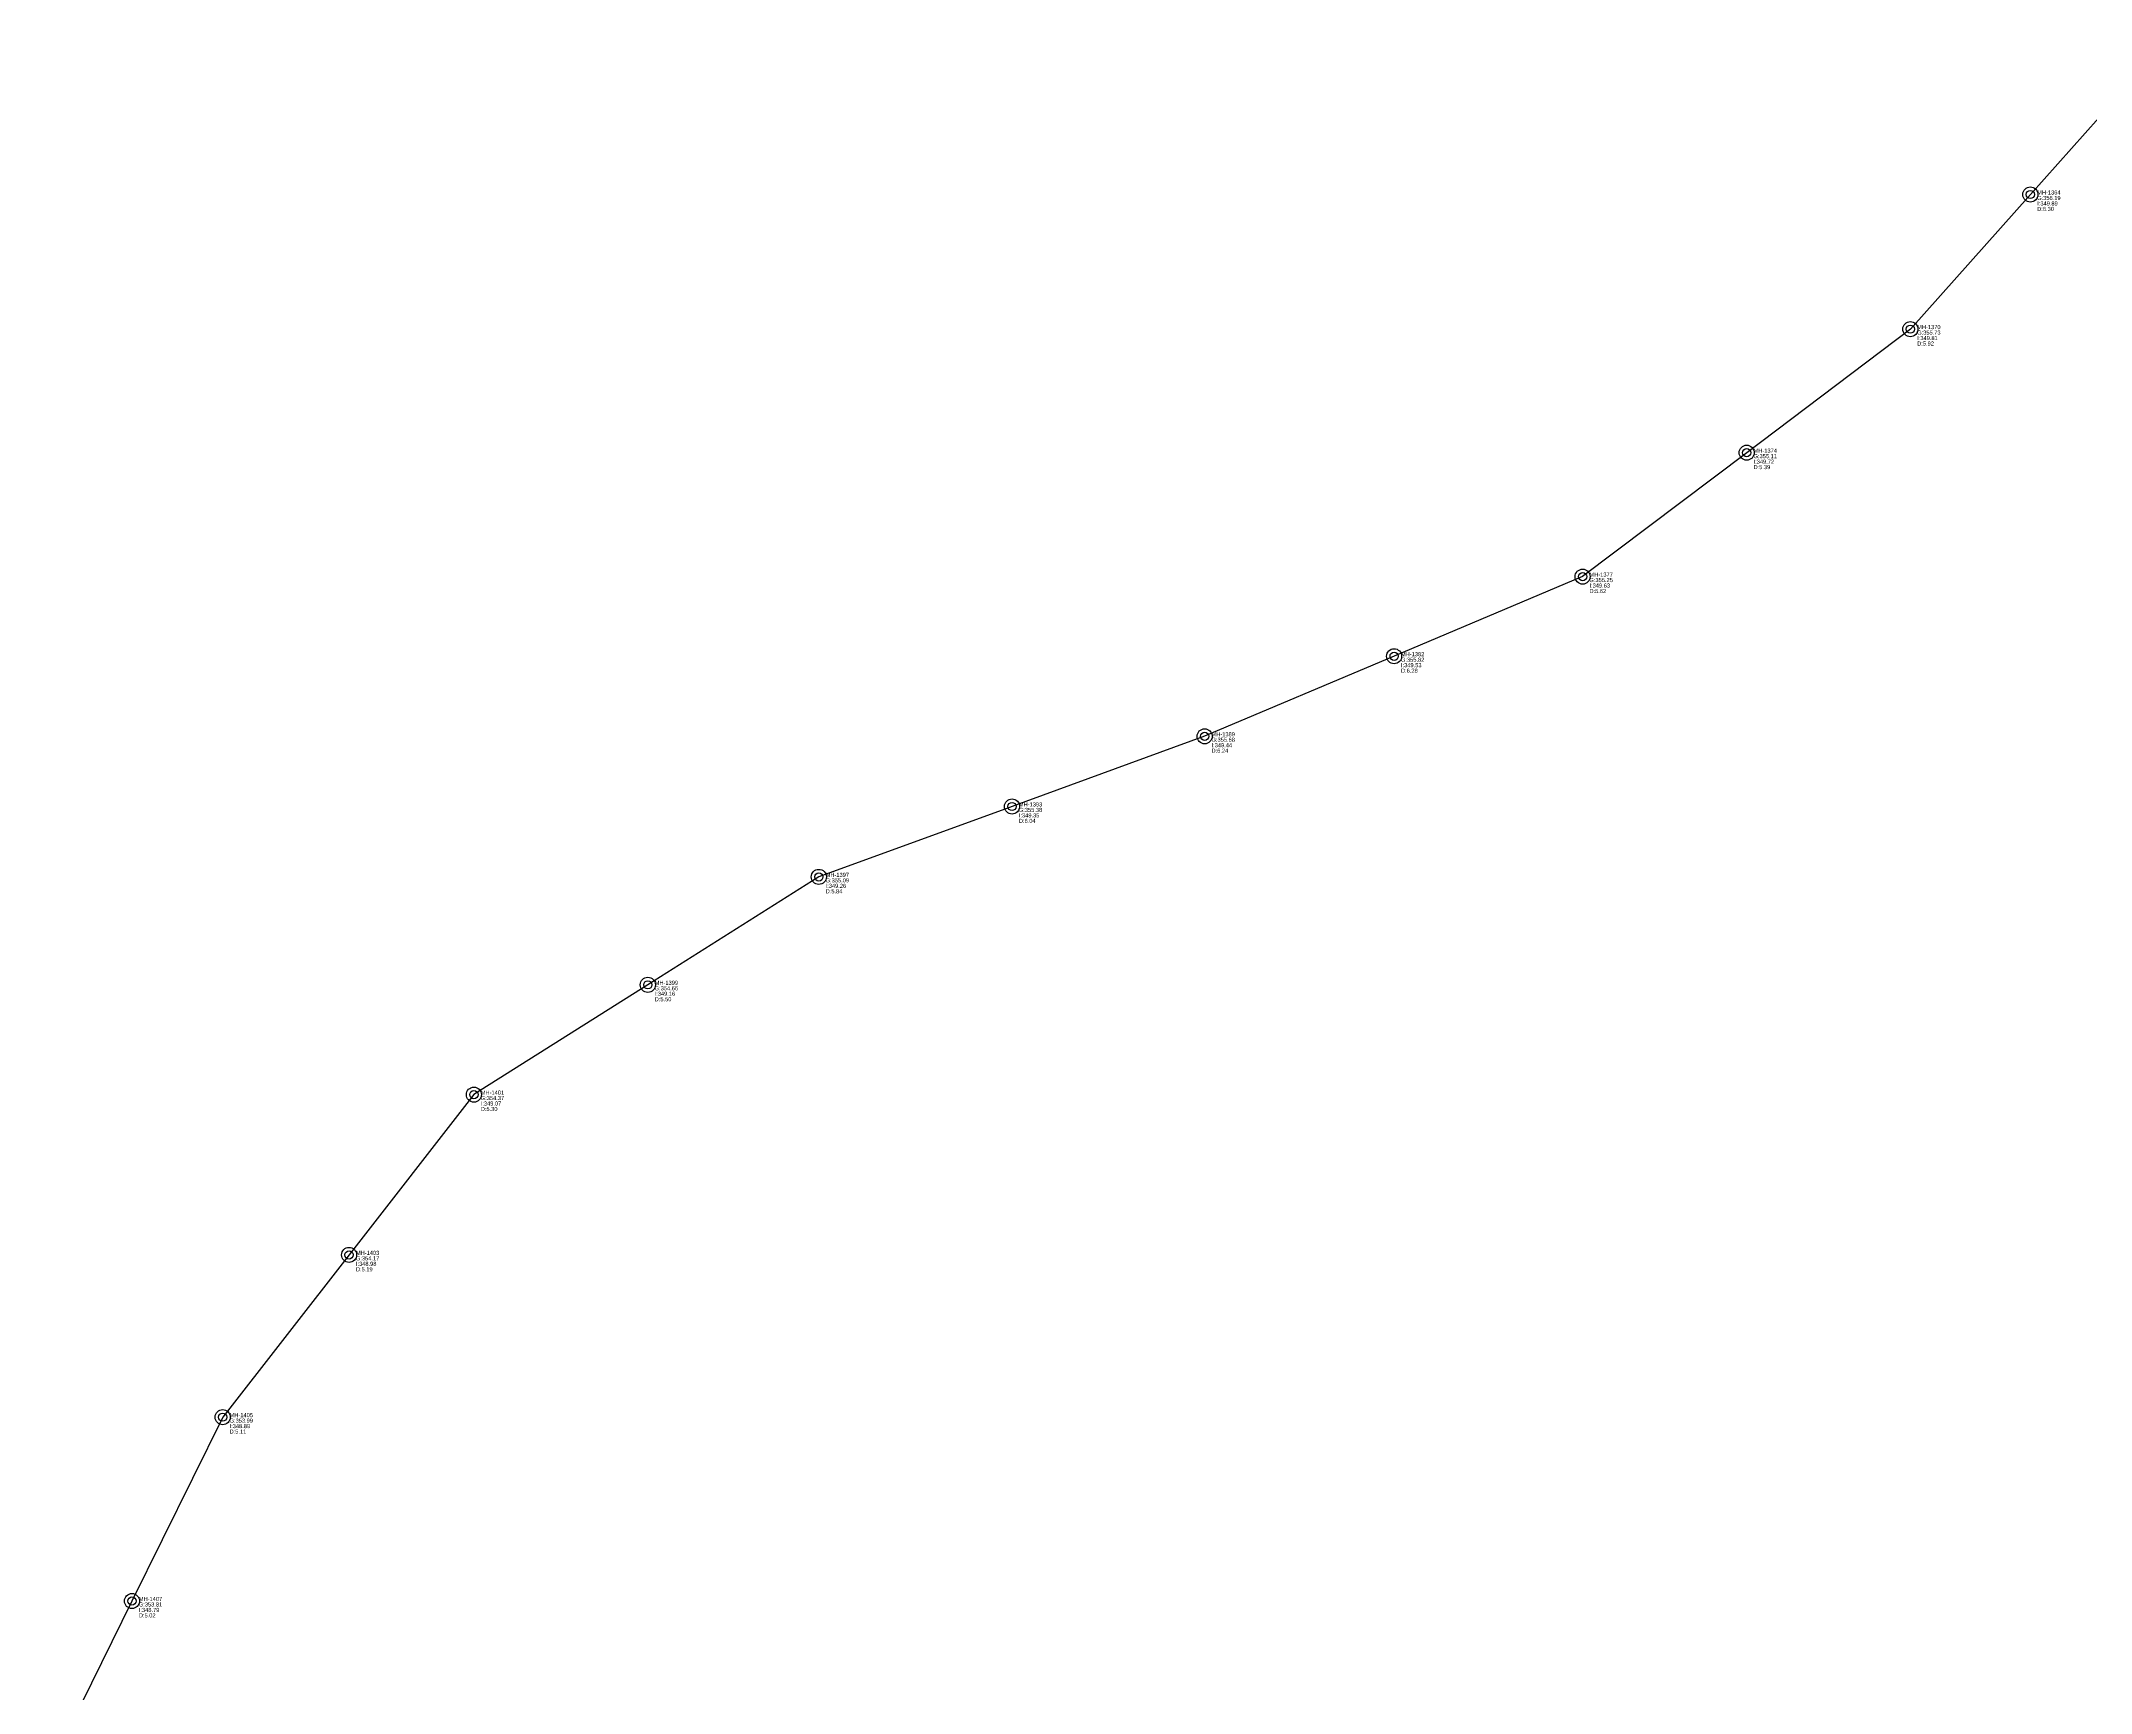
# Model space of a CAD drawing. Header units: metres. Extents: x 449148 to 451990, y 2566737 to 2570847.
# Drawn here: x 449303 to 449901, y 2568290 to 2568772 of the extents above; entities that cross this region are included whole.
import ezdxf

# ---------------------------------------------------------------- set-up
doc = ezdxf.new("R2010")
doc.units = ezdxf.units.M
for name, color, linetype in [('SEW-MAIN-PIPE', 5, 'Continuous'), ('SEW-MH', 7, 'Continuous'), ('SEW-MH-LABEL', 8, 'Continuous'), ('SEW-TRUNK-MH', 7, 'Continuous')]:
    doc.layers.add(name, color=color, linetype=linetype)

msp = doc.modelspace()

# ---------------------------------------------------------------- linework, layer by layer
at = {"layer": 'SEW-MAIN-PIPE'}
for points in [[(449923.53, 2568771.6), (449883.6, 2568726.81)], [(449883.6, 2568726.81), (449848.59, 2568687.53)], [(449848.59, 2568687.53), (449800.85, 2568651.48)], [(449800.85, 2568651.48), (449752.98, 2568615.32)], [(449752.98, 2568615.32), (449697.99, 2568592.09)], [(449697.99, 2568592.09), (449642.72, 2568568.74)], [(449642.72, 2568568.74), (449586.52, 2568548.26)], [(449586.52, 2568548.26), (449530.15, 2568527.71)], [(449530.15, 2568527.71), (449480.27, 2568496.22)], [(449480.27, 2568496.22), (449429.53, 2568464.19)], [(449429.53, 2568464.19), (449393.11, 2568417.42)], [(449393.11, 2568417.42), (449356.25, 2568370.08)], [(449356.25, 2568370.08), (449329.78, 2568316.44)], [(449329.78, 2568316.44), (449303.24, 2568262.63)]]:
    msp.add_lwpolyline(points, dxfattribs=at)
at = {"layer": 'SEW-MH'}
for centre in [(449883.6, 2568726.81), (449848.59, 2568687.53), (449800.85, 2568651.48), (449752.98, 2568615.32), (449697.99, 2568592.09), (449642.72, 2568568.74), (449586.52, 2568548.26), (449530.15, 2568527.71), (449480.27, 2568496.22), (449429.53, 2568464.19), (449393.11, 2568417.42), (449356.25, 2568370.08), (449329.78, 2568316.44)]:
    msp.add_circle(centre, 1.2, dxfattribs=at)
at = {"layer": 'SEW-TRUNK-MH'}
for centre in [(449883.6, 2568726.81), (449848.59, 2568687.53), (449800.85, 2568651.48), (449752.98, 2568615.32), (449697.99, 2568592.09), (449642.72, 2568568.74), (449586.52, 2568548.26), (449530.15, 2568527.71), (449480.27, 2568496.22), (449429.53, 2568464.19), (449393.11, 2568417.42), (449356.25, 2568370.08), (449329.78, 2568316.44)]:
    msp.add_circle(centre, 2.2, dxfattribs=at)

# ---------------------------------------------------------------- texts
at = {"layer": 'SEW-MH-LABEL'}
for s, p in [('G:356.19', (449885.6, 2568725.21)), ('MH-1364', (449885.6, 2568726.81)), ('I:349.89', (449885.6, 2568723.61)), ('D:6.30', (449885.6, 2568722.01)), ('MH-1370', (449850.59, 2568687.53)), ('G:355.73', (449850.59, 2568685.93)), ('D:5.92', (449850.59, 2568682.73)), ('I:349.81', (449850.59, 2568684.33)), ('MH-1374', (449802.85, 2568651.48)), ('G:355.11', (449802.85, 2568649.88)), ('D:5.39', (449802.85, 2568646.68)), ('I:349.72', (449802.85, 2568648.28)), ('MH-1377', (449754.98, 2568615.32)), ('G:355.25', (449754.98, 2568613.72)), ('D:5.62', (449754.98, 2568610.52)), ('I:349.63', (449754.98, 2568612.12)), ('MH-1382', (449699.99, 2568592.09)), ('G:355.82', (449699.99, 2568590.49)), ('D:6.28', (449699.99, 2568587.29)), ('I:349.53', (449699.99, 2568588.89)), ('G:355.68', (449644.72, 2568567.14)), ('MH-1389', (449644.72, 2568568.74)), ('D:6.24', (449644.72, 2568563.94)), ('I:349.44', (449644.72, 2568565.54)), ('G:355.38', (449588.52, 2568546.66)), ('MH-1393', (449588.52, 2568548.26)), ('D:6.04', (449588.52, 2568543.46)), ('I:349.35', (449588.52, 2568545.06)), ('G:355.09', (449532.15, 2568526.11)), ('MH-1397', (449532.15, 2568527.71)), ('D:5.84', (449532.15, 2568522.91)), ('I:349.26', (449532.15, 2568524.51)), ('MH-1399', (449482.27, 2568496.22)), ('G:354.66', (449482.27, 2568494.62)), ('D:5.50', (449482.27, 2568491.42)), ('I:349.16', (449482.27, 2568493.02)), ('G:354.37', (449431.53, 2568462.59)), ('MH-1401', (449431.53, 2568464.19)), ('D:5.30', (449431.53, 2568459.39)), ('I:349.07', (449431.53, 2568460.99)), ('MH-1403', (449395.11, 2568417.42)), ('G:354.17', (449395.11, 2568415.82)), ('D:5.19', (449395.11, 2568412.62)), ('I:348.98', (449395.11, 2568414.22)), ('MH-1405', (449358.25, 2568370.08)), ('G:353.99', (449358.25, 2568368.48)), ('D:5.11', (449358.25, 2568365.28)), ('I:348.89', (449358.25, 2568366.88)), ('MH-1407', (449331.78, 2568316.44)), ('G:353.81', (449331.78, 2568314.84)), ('D:5.02', (449331.78, 2568311.64)), ('I:348.79', (449331.78, 2568313.24))]:
    msp.add_text(s, height=1.2, dxfattribs=at).set_placement(p)

doc.saveas('drawing.dxf')
